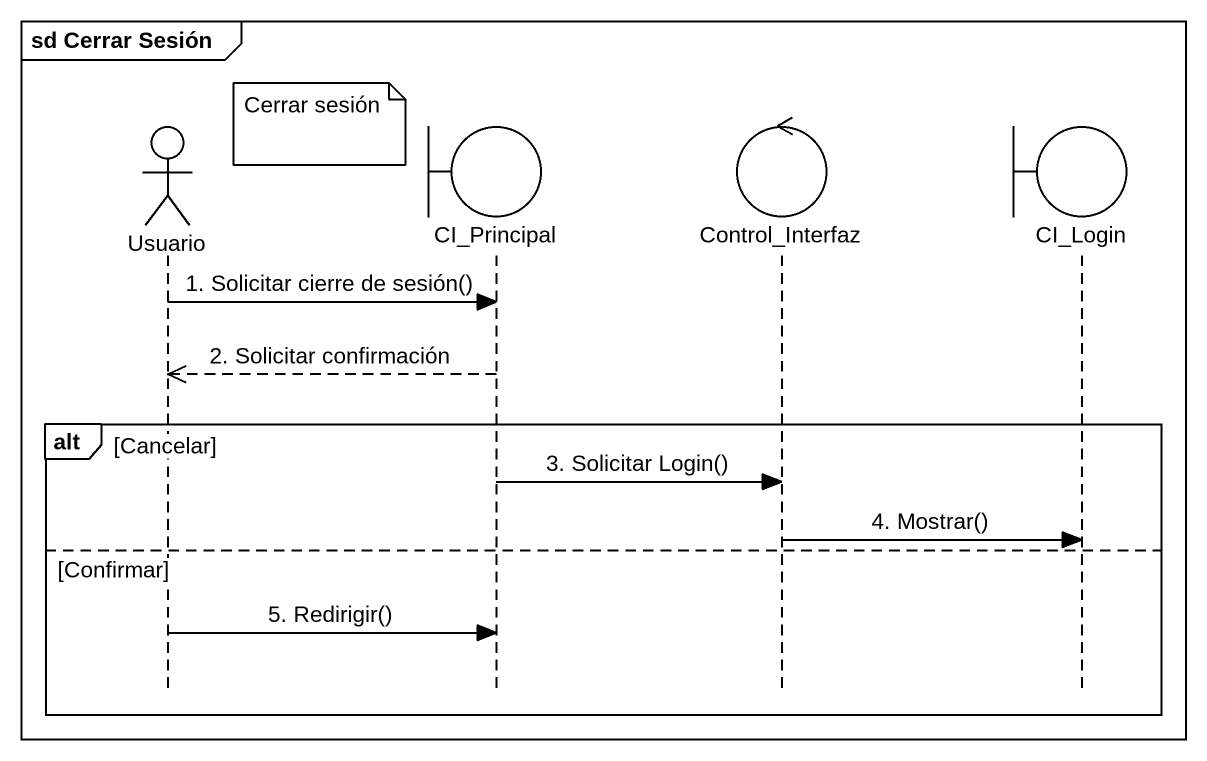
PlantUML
@startuml
mainframe sd Cerrar Sesión
hide footbox
actor Usuario
boundary CI_Principal
control Control_Interfaz
boundary CI_Login

note right of Usuario : Cerrar sesión
Usuario -> CI_Principal : 1. Solicitar cierre de sesión()
CI_Principal -->> Usuario : 2. Solicitar confirmación
alt Cancelar
  CI_Principal -> Control_Interfaz : 3. Solicitar Login()
  Control_Interfaz -> CI_Login : 4. Mostrar()
else Confirmar
  Usuario -> CI_Principal : 5. Redirigir()
end
@enduml
